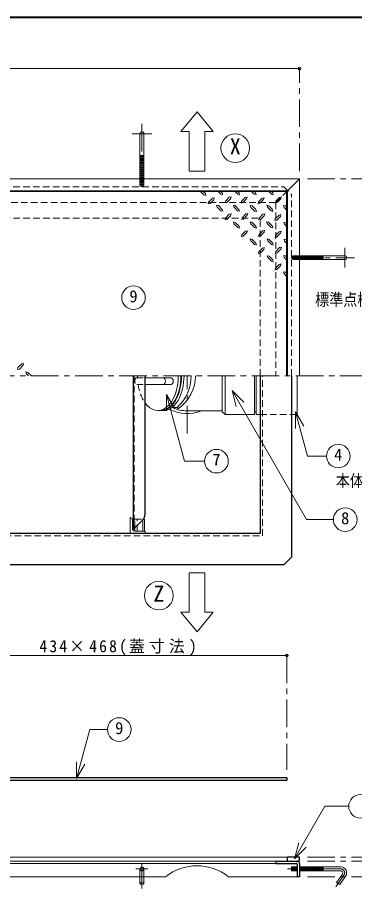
# Model space of a CAD drawing. Units: millimetres at full size, sheet at 1:7; details may follow other scales. Extents: x -1452 to 1383, y -997 to 970.
# Drawn here: x -53 to 375, y -136 to 970 of the extents above; entities that cross this region are included whole.
import ezdxf
from ezdxf.enums import TextEntityAlignment as Align

# ---------------------------------------------------------------- set-up
doc = ezdxf.new("R2010")
doc.units = ezdxf.units.MM
doc.header["$LTSCALE"] = 7
doc.header["$PDMODE"] = 32
doc.header["$PDSIZE"] = 3.5
doc.linetypes.add('CHAIN1', pattern=[8, 5, -1, 1, -1])
doc.linetypes.add('DASHED1', pattern=[1.8, 1.2, -0.6])
doc.layers.add('0-A', color=4, linetype='Continuous', lineweight=9)
doc.styles.add('ＭＳ ゴシック', font='')
doc.styles.get('ＭＳ ゴシック').set_extended_font_data('MS Gothic')

msp = doc.modelspace()

# ---------------------------------------------------------------- linework, layer by layer
at = {"layer": '0-A', "color": 1, "lineweight": 40}
msp.add_line((1382.643, 969.513), (-1452.357, 969.513), dxfattribs=at)
at = {"layer": '0-A'}
for p, q in [((-594.857, 904.513), (305.143, 904.513)), ((175.143, 849.513), (154.643, 824.513)), ((175.143, 849.513), (195.643, 824.513)), ((165.143, 824.513), (154.643, 824.513)), ((165.143, 774.513), (165.143, 824.513)), ((185.143, 824.513), (195.643, 824.513)), ((185.143, 824.513), (185.143, 774.513)), ((107.643, 794.412), (102.643, 794.412)), ((102.643, 793.542), (107.643, 793.95)), ((102.643, 792.538), (107.643, 792.947)), ((102.643, 791.535), (107.643, 791.943)), ((102.643, 790.532), (107.643, 790.94)), ((102.643, 789.528), (107.643, 789.937)), ((102.643, 788.525), (107.643, 788.933)), ((102.643, 787.522), (107.643, 787.93)), ((102.643, 786.518), (107.643, 786.927)), ((102.643, 785.515), (107.643, 785.923)), ((102.643, 784.512), (107.643, 784.92)), ((102.643, 783.508), (107.643, 783.917)), ((102.643, 782.505), (107.643, 782.913)), ((102.643, 781.502), (107.643, 781.91)), ((102.643, 780.498), (107.643, 780.907)), ((102.643, 779.495), (107.643, 779.903)), ((102.643, 778.492), (107.643, 778.9)), ((102.643, 777.488), (107.643, 777.897)), ((102.643, 776.485), (107.643, 776.893)), ((102.643, 775.482), (107.643, 775.89)), ((102.643, 774.478), (107.643, 774.887)), ((165.143, 774.513), (185.143, 774.513)), ((102.643, 773.475), (107.643, 773.883)), ((102.643, 772.472), (107.643, 772.88)), ((102.643, 771.468), (107.643, 771.877)), ((102.643, 770.465), (107.643, 770.873)), ((102.643, 769.462), (107.643, 769.87)), ((102.643, 768.458), (107.643, 768.867)), ((102.643, 767.455), (107.643, 767.863)), ((102.643, 766.452), (107.643, 766.86)), ((102.643, 765.448), (107.643, 765.857)), ((103.476, 764.513), (107.643, 764.853)), ((179.422, 748.513), (183.955, 744.088)), ((182.98, 748.513), (185.68, 745.813)), ((201.955, 748.513), (205.33, 745.138)), ((223.33, 748.513), (226.705, 745.138)), ((229.105, 744.463), (226.705, 745.138)), ((226.855, 748.513), (228.505, 746.863)), ((228.505, 746.863), (229.105, 744.463)), ((244.457, 748.513), (247.63, 745.213)), ((250.03, 744.613), (247.63, 745.213)), ((247.855, 748.513), (249.43, 746.938)), ((249.43, 746.938), (250.03, 744.613)), ((266.155, 748.513), (269.53, 745.138)), ((271.93, 744.463), (269.53, 745.138)), ((269.605, 748.513), (271.255, 746.863)), ((271.255, 746.863), (271.93, 744.463)), ((274.93, 736.213), (279.655, 741.013)), ((279.655, 741.013), (282.055, 741.613)), ((282.055, 741.613), (281.38, 739.213)), ((290.143, 749.513), (289.143, 748.513)), ((189.88, 735.088), (189.28, 732.763)), ((191.68, 733.363), (189.28, 732.763)), ((189.88, 735.088), (194.68, 739.888)), ((191.68, 733.363), (196.405, 738.088)), ((194.68, 739.888), (197.005, 740.488)), ((197.005, 740.488), (196.405, 738.088)), ((202.33, 730.588), (200.005, 731.188)), ((200.605, 728.788), (200.005, 731.188)), ((202.33, 730.588), (207.055, 725.788)), ((211.33, 736.363), (210.73, 734.038)), ((213.13, 734.638), (210.73, 734.038)), ((213.13, 734.638), (217.78, 739.363)), ((221.83, 728.863), (221.23, 731.263)), ((223.555, 730.588), (221.23, 731.263)), ((223.555, 730.588), (228.355, 725.863)), ((231.655, 736.138), (230.98, 733.813)), ((233.38, 734.413), (230.98, 733.813)), ((231.655, 736.138), (236.38, 740.938)), ((233.38, 734.413), (238.105, 739.138)), ((245.155, 730.213), (242.755, 730.813)), ((243.43, 728.413), (242.755, 730.813)), ((245.155, 730.213), (249.88, 725.488)), ((253.105, 735.238), (252.505, 732.913)), ((254.905, 733.513), (252.505, 732.913)), ((253.105, 735.238), (257.905, 740.038)), ((254.905, 733.513), (259.63, 738.238)), ((257.905, 740.038), (260.23, 740.638)), ((260.23, 740.638), (259.63, 738.238)), ((264.355, 728.563), (263.68, 730.963)), ((266.08, 730.288), (263.68, 730.963)), ((266.08, 730.288), (270.805, 725.563)), ((274.93, 736.213), (274.255, 733.888)), ((276.655, 734.488), (274.255, 733.888)), ((276.655, 734.488), (281.38, 739.213)), ((287.23, 730.213), (284.83, 730.813)), ((285.505, 728.413), (284.83, 730.813)), ((287.23, 730.213), (289.143, 728.027)), ((200.605, 728.788), (205.33, 724.063)), ((211.33, 714.763), (216.055, 719.563)), ((216.055, 719.563), (218.38, 720.163)), ((218.38, 720.163), (217.78, 717.763)), ((221.83, 728.863), (226.555, 724.138)), ((228.955, 723.538), (226.555, 724.138)), ((228.355, 725.863), (228.955, 723.538)), ((232.48, 715.288), (237.205, 720.013)), ((237.205, 720.013), (239.53, 720.688)), ((239.53, 720.688), (238.93, 718.288)), ((243.43, 728.413), (248.08, 723.763)), ((250.48, 723.088), (248.08, 723.763)), ((249.88, 725.488), (250.48, 723.088)), ((254.08, 714.763), (258.805, 719.563)), ((258.805, 719.563), (261.205, 720.163)), ((261.205, 720.163), (260.53, 717.763)), ((264.355, 728.563), (269.08, 723.838)), ((271.48, 723.238), (269.08, 723.838)), ((270.805, 725.563), (271.48, 723.238)), ((285.505, 728.413), (289.143, 724.776)), ((211.33, 714.763), (210.655, 712.438)), ((213.055, 713.038), (210.655, 712.438)), ((213.055, 713.038), (217.78, 717.763)), ((223.705, 709.138), (221.38, 709.813)), ((221.98, 707.413), (221.38, 709.813)), ((223.705, 709.138), (228.505, 704.413)), ((232.48, 715.288), (231.805, 712.888)), ((234.205, 713.563), (231.805, 712.888)), ((234.205, 713.563), (238.93, 718.288)), ((245.005, 709.213), (242.605, 709.888)), ((243.28, 707.488), (242.605, 709.888)), ((245.005, 709.213), (249.73, 704.488)), ((254.08, 714.763), (253.48, 712.438)), ((255.88, 713.038), (253.48, 712.438)), ((255.88, 713.038), (260.53, 717.763)), ((265.78, 709.513), (263.455, 710.188)), ((264.055, 707.788), (263.455, 710.188)), ((265.78, 709.513), (270.58, 704.788)), ((274.48, 713.938), (273.805, 711.538)), ((276.205, 712.213), (273.805, 711.538)), ((274.48, 713.938), (279.205, 718.663)), ((276.205, 712.213), (280.93, 716.938)), ((287.68, 708.763), (285.28, 709.363)), ((285.955, 706.963), (285.28, 709.363)), ((287.68, 708.763), (289.143, 707.301)), ((221.98, 707.413), (226.705, 702.688)), ((229.105, 702.088), (226.705, 702.688)), ((228.505, 704.413), (229.105, 702.088)), ((243.28, 707.488), (248.005, 702.763)), ((250.405, 702.088), (248.005, 702.763)), ((249.73, 704.488), (250.405, 702.088)), ((253.78, 693.988), (258.505, 698.713)), ((255.505, 692.263), (260.23, 696.988)), ((264.055, 707.788), (268.78, 703.063)), ((271.18, 702.388), (268.78, 703.063)), ((270.58, 704.788), (271.18, 702.388)), ((274.78, 692.638), (279.505, 697.438)), ((279.505, 697.438), (281.905, 698.038)), ((281.905, 698.038), (281.23, 695.638)), ((285.955, 706.963), (289.143, 703.776)), ((232.03, 693.388), (231.355, 690.988)), ((233.755, 691.663), (231.355, 690.988)), ((233.755, 691.663), (238.48, 696.388)), ((243.43, 686.038), (242.755, 688.438)), ((245.155, 687.763), (242.755, 688.438)), ((243.43, 686.038), (248.08, 681.313)), ((245.155, 687.763), (249.88, 683.038)), ((253.78, 693.988), (253.105, 691.588)), ((255.505, 692.263), (253.105, 691.588)), ((266.53, 687.688), (264.205, 688.288)), ((264.805, 685.888), (264.205, 688.288)), ((264.805, 685.888), (269.53, 681.163)), ((266.53, 687.688), (271.33, 682.888)), ((274.78, 692.638), (274.18, 690.313)), ((276.58, 690.913), (274.18, 690.313)), ((276.58, 690.913), (281.23, 695.638)), ((286.18, 685.663), (285.58, 688.063)), ((287.98, 687.463), (285.58, 688.063)), ((287.98, 687.463), (289.143, 686.301)), ((250.48, 680.638), (248.08, 681.313)), ((249.88, 683.038), (250.48, 680.638)), ((253.405, 672.013), (258.13, 676.738)), ((255.13, 670.288), (259.855, 675.013)), ((271.93, 680.563), (269.53, 681.163)), ((271.33, 682.888), (271.93, 680.563)), ((275.23, 672.463), (279.955, 677.263)), ((277.03, 670.738), (281.68, 675.463)), ((279.955, 677.263), (282.355, 677.863)), ((282.355, 677.863), (281.68, 675.463)), ((286.18, 685.663), (289.143, 682.701)), ((253.405, 672.013), (252.73, 669.613)), ((255.13, 670.288), (252.73, 669.613)), ((266.53, 666.388), (264.13, 666.988)), ((264.805, 664.588), (264.13, 666.988)), ((264.805, 664.588), (269.53, 659.938)), ((266.53, 666.388), (271.255, 661.663)), ((275.23, 672.463), (274.63, 670.138)), ((277.03, 670.738), (274.63, 670.138)), ((285.88, 664.888), (285.205, 667.288)), ((287.605, 666.688), (285.205, 667.288)), ((285.88, 664.888), (289.143, 661.495)), ((287.605, 666.688), (289.143, 665.151)), ((305.143, 662.846), (305.483, 667.013)), ((306.078, 662.013), (306.486, 667.013)), ((307.081, 662.013), (307.49, 667.013)), ((308.085, 662.013), (308.493, 667.013)), ((309.088, 662.013), (309.496, 667.013)), ((310.091, 662.013), (310.5, 667.013)), ((311.095, 662.013), (311.503, 667.013)), ((312.098, 662.013), (312.506, 667.013)), ((313.101, 662.013), (313.51, 667.013)), ((314.105, 662.013), (314.513, 667.013)), ((315.108, 662.013), (315.516, 667.013)), ((316.111, 662.013), (316.52, 667.013)), ((317.115, 662.013), (317.523, 667.013)), ((318.118, 662.013), (318.526, 667.013)), ((319.121, 662.013), (319.53, 667.013)), ((320.125, 662.013), (320.533, 667.013)), ((321.128, 662.013), (321.536, 667.013)), ((322.131, 662.013), (322.54, 667.013)), ((323.135, 662.013), (323.543, 667.013)), ((324.138, 662.013), (324.546, 667.013)), ((325.141, 662.013), (325.55, 667.013)), ((326.145, 662.013), (326.553, 667.013)), ((327.148, 662.013), (327.556, 667.013)), ((328.151, 662.013), (328.56, 667.013)), ((329.155, 662.013), (329.563, 667.013)), ((330.158, 662.013), (330.566, 667.013)), ((331.161, 662.013), (331.57, 667.013)), ((332.165, 662.013), (332.573, 667.013)), ((333.168, 662.013), (333.576, 667.013)), ((334.171, 662.013), (334.58, 667.013)), ((335.041, 667.013), (335.041, 662.013)), ((271.93, 659.263), (269.53, 659.938)), ((271.255, 661.663), (271.93, 659.263)), ((274.78, 651.313), (279.505, 656.038)), ((276.58, 649.588), (281.23, 654.313)), ((279.505, 656.038), (281.905, 656.713)), ((281.905, 656.713), (281.23, 654.313)), ((274.78, 651.313), (274.18, 648.913)), ((276.58, 649.588), (274.18, 648.913)), ((285.505, 644.113), (284.83, 646.513)), ((287.23, 645.913), (284.83, 646.513)), ((285.505, 644.113), (289.143, 640.33)), ((287.23, 645.913), (289.143, 644.001)), ((-52.72, 522.538), (-52.12, 524.938)), ((-50.395, 523.138), (-52.72, 522.538)), ((-47.395, 529.663), (-52.12, 524.938)), ((-45.595, 527.938), (-50.395, 523.138)), ((-47.395, 529.663), (-44.995, 530.263)), ((-45.595, 527.938), (-44.995, 530.263)), ((-38.695, 514.513), (-41.395, 517.213)), ((-35.137, 514.513), (-39.67, 518.938)), ((108.893, 512.013), (142.35, 512.013)), ((108.893, 503.513), (142.35, 503.513)), ((248.143, 469.013), (250.143, 469.013)), ((165.143, 264.513), (185.143, 264.513)), ((165.143, 264.513), (165.143, 214.513)), ((185.143, 214.513), (185.143, 264.513)), ((165.143, 214.513), (154.643, 214.513)), ((175.143, 189.513), (154.643, 214.513)), ((175.143, 189.513), (195.643, 214.513)), ((185.143, 214.513), (195.643, 214.513)), ((-144.857, 159.513), (289.143, 159.513)), ((290.143, -96.487), (-579.857, -96.487)), ((295.041, -108.987), (295.45, -113.987)), ((296.045, -108.987), (296.453, -113.987)), ((297.048, -108.987), (297.456, -113.987)), ((298.051, -108.987), (298.46, -113.987)), ((299.055, -108.987), (299.463, -113.987)), ((300.058, -108.987), (300.466, -113.987)), ((301.061, -108.987), (301.47, -113.987)), ((302.065, -108.987), (302.143, -109.942)), ((305.143, -109.82), (305.483, -113.987)), ((306.078, -108.987), (306.486, -113.987)), ((307.081, -108.987), (307.49, -113.987)), ((308.085, -108.987), (308.493, -113.987)), ((309.088, -108.987), (309.496, -113.987)), ((310.091, -108.987), (310.5, -113.987)), ((311.095, -108.987), (311.503, -113.987)), ((312.098, -108.987), (312.506, -113.987)), ((313.101, -108.987), (313.51, -113.987)), ((314.105, -108.987), (314.513, -113.987)), ((315.108, -108.987), (315.516, -113.987)), ((316.111, -108.987), (316.52, -113.987)), ((317.115, -108.987), (317.523, -113.987)), ((318.118, -108.987), (318.526, -113.987)), ((319.121, -108.987), (319.53, -113.987)), ((320.125, -108.987), (320.533, -113.987)), ((321.128, -108.987), (321.536, -113.987)), ((322.131, -108.987), (322.54, -113.987)), ((323.135, -108.987), (323.543, -113.987)), ((324.138, -108.987), (324.546, -113.987)), ((325.141, -108.987), (325.55, -113.987)), ((326.145, -108.987), (326.553, -113.987)), ((327.148, -108.987), (327.556, -113.987)), ((328.151, -108.987), (328.56, -113.987)), ((329.155, -108.987), (329.563, -113.987)), ((330.158, -108.987), (330.566, -113.987)), ((331.161, -108.987), (331.57, -113.987)), ((332.165, -108.987), (332.573, -113.987)), ((333.168, -108.987), (333.576, -113.987)), ((334.171, -108.987), (334.58, -113.987)), ((335.041, -113.987), (335.041, -108.987)), ((135.143, -121.487), (-591.857, -121.487)), ((102.643, -121.487), (102.643, -129.985)), ((107.643, -121.487), (107.643, -129.985)), ((302.143, -121.487), (215.143, -121.487))]:
    msp.add_line(p, q, dxfattribs=at)
at = {"layer": '0-A', "linetype": 'CHAIN1'}
for p, q in [((305.143, 774.513), (305.143, 904.513)), ((105.143, 834.412), (105.143, 754.513)), ((117.643, 821.912), (92.643, 821.912)), ((315.143, 764.513), (550.143, 764.513)), ((362.541, 677.013), (362.541, 652.013)), ((295.143, 664.513), (375.041, 664.513)), ((-651.524, 514.513), (550.143, 514.513)), ((162.643, 441.513), (162.643, 514.513)), ((289.143, 159.513), (289.143, 14.513)), ((315.143, -96.487), (460.143, -96.487)), ((105.143, -103.987), (105.143, -136.418)), ((315.143, -101.487), (460.143, -101.487)), ((112.643, -111.487), (97.643, -111.487)), ((357.538, -111.487), (290.041, -111.487)), ((315.143, -121.487), (460.143, -121.487)), ((361.633, -119.355), (351.323, -134.08))]:
    msp.add_line(p, q, dxfattribs=at)
at = {"layer": '0-A', "color": 7, "lineweight": 18}
for p, q in [((102.643, 821.912), (102.643, 764.513)), ((107.643, 821.912), (107.643, 764.513)), ((305.143, 764.513), (-594.857, 764.513)), ((290.143, 749.513), (305.143, 764.513)), ((305.143, 764.513), (305.143, 514.513)), ((290.143, 749.513), (-579.857, 749.513)), ((290.143, 749.513), (290.143, 514.513)), ((362.541, 667.013), (305.143, 667.013)), ((362.541, 662.013), (305.143, 662.013)), ((207.143, 514.513), (207.143, 469.013)), ((210.643, 514.513), (210.643, 465.513)), ((248.143, 514.513), (248.143, 465.513)), ((250.143, 514.513), (250.143, 465.513)), ((302.143, 465.513), (302.143, 514.513)), ((136.373, 490.989), (146.873, 472.802)), ((136.373, 490.989), (136.373, 469.989)), ((136.373, 490.989), (159.102, 406.164)), ((219.52, 496.013), (234.37, 481.164)), ((219.52, 496.013), (224.956, 475.729)), ((219.52, 496.013), (314.239, 331.955)), ((128.8, 470.485), (125.44, 470.485)), ((132.689, 470.485), (129.507, 470.485)), ((143.512, 474.513), (149.805, 474.513)), ((162.643, 470.013), (207.143, 470.013)), ((207.143, 469.013), (210.643, 465.513)), ((210.643, 465.513), (248.143, 465.513)), ((250.143, 465.513), (255.143, 465.513)), ((295.143, 465.513), (302.143, 465.513)), ((300.101, 468.859), (310.601, 450.673)), ((300.101, 468.859), (300.101, 447.859)), ((300.101, 468.859), (315.156, 412.674)), ((339.395, 412.674), (315.156, 412.674)), ((184.764, 406.164), (159.102, 406.164)), ((90.143, 314.513), (90.143, 334.513)), ((108.293, 332.513), (107.101, 332.513)), ((108.293, 317.513), (108.293, 332.513)), ((348.181, 331.955), (314.239, 331.955)), ((93.143, 320.513), (93.143, 331.513)), ((96.143, 317.513), (96.143, 321.268)), ((106.136, 317.513), (106.136, 331.33)), ((96.143, 317.513), (108.293, 317.513)), ((22.301, 3.437), (22.301, 24.437)), ((22.301, 3.437), (32.801, 21.623)), ((298.725, -98.815), (304.16, -78.531)), ((298.725, -98.815), (313.574, -83.966)), ((-564.857, -101.487), (275.143, -101.487)), ((-564.857, -104.487), (275.143, -104.487)), ((295.041, -113.987), (295.041, -108.987)), ((302.143, -108.987), (295.041, -108.987)), ((357.538, -108.987), (305.143, -108.987)), ((302.143, -113.987), (295.041, -113.987)), ((357.538, -113.987), (305.143, -113.987)), ((363.681, -120.789), (356.238, -131.418))]:
    msp.add_line(p, q, dxfattribs=at)
at = {"layer": '0-A', "linetype": 'DASHED1'}
for p, q in [((102.643, 764.445), (103.476, 764.513)), ((102.643, 764.513), (102.643, 754.513)), ((102.643, 763.442), (107.643, 763.85)), ((107.643, 764.513), (107.643, 754.513)), ((102.643, 762.438), (107.643, 762.847)), ((102.643, 761.435), (107.643, 761.843)), ((102.643, 760.432), (107.643, 760.84)), ((102.643, 759.428), (107.643, 759.837)), ((102.643, 758.425), (107.643, 758.833)), ((102.643, 757.422), (107.643, 757.83)), ((102.643, 756.418), (107.643, 756.827)), ((102.643, 755.415), (107.643, 755.823)), ((103.883, 754.513), (107.643, 754.82)), ((285.143, 754.513), (295.143, 744.513)), ((275.143, 734.513), (289.143, 748.513)), ((295.143, 514.513), (295.143, 744.513)), ((275.143, 734.513), (-361.919, 734.513)), ((275.143, 734.513), (275.143, 514.513)), ((-360.409, 714.513), (255.143, 714.513)), ((255.143, 514.513), (255.143, 714.513)), ((305.143, 667.013), (295.143, 667.013)), ((295.143, 663.254), (295.45, 667.013)), ((296.045, 662.013), (296.453, 667.013)), ((297.048, 662.013), (297.456, 667.013)), ((298.051, 662.013), (298.46, 667.013)), ((299.055, 662.013), (299.463, 667.013)), ((300.058, 662.013), (300.466, 667.013)), ((301.061, 662.013), (301.47, 667.013)), ((302.065, 662.013), (302.473, 667.013)), ((303.068, 662.013), (303.476, 667.013)), ((304.071, 662.013), (304.48, 667.013)), ((305.143, 662.013), (295.143, 662.013)), ((305.075, 662.013), (305.143, 662.846)), ((98.554, 512.013), (108.893, 512.013)), ((98.554, 503.513), (108.893, 503.513)), ((255.143, 465.513), (295.143, 465.513)), ((96.143, 332.513), (107.101, 332.513)), ((96.143, 321.268), (96.143, 332.513)), ((99.143, 317.513), (99.143, 332.513)), ((106.136, 331.33), (106.136, 332.51)), ((102.643, -121.487), (102.643, -111.487)), ((107.643, -121.487), (107.643, -111.487))]:
    msp.add_line(p, q, dxfattribs=at)
at = {"layer": '0-A', "color": 5, "lineweight": 25}
for p, q in [((289.143, 748.513), (-363.315, 748.513)), ((289.143, 514.513), (289.143, 748.513)), ((93.893, 514.513), (93.893, 320.513)), ((108.893, 514.513), (108.893, 338.225)), ((255.143, 514.513), (255.143, 314.513)), ((295.143, 514.513), (295.143, 284.513)), ((105.987, 331.177), (95.393, 320.513)), ((255.143, 314.513), (-544.857, 314.513)), ((93.893, 320.513), (95.388, 320.513)), ((295.143, 284.513), (285.143, 274.513)), ((285.143, 274.513), (-574.857, 274.513)), ((-157.357, 1.313), (289.143, 1.313)), ((-144.857, 4.513), (289.143, 4.513)), ((289.143, 4.513), (289.143, 1.313)), ((305.143, -96.487), (290.143, -96.487)), ((290.143, -101.487), (290.143, -96.487)), ((305.143, -101.487), (305.143, -96.487)), ((275.143, -101.487), (305.143, -101.487)), ((275.143, -101.487), (275.143, -104.487)), ((275.143, -104.487), (301.143, -104.487)), ((302.143, -105.487), (302.143, -121.487)), ((305.143, -104.487), (305.143, -121.487)), ((305.143, -121.487), (302.143, -121.487))]:
    msp.add_line(p, q, dxfattribs=at)
at = {"layer": '0-A', "color": 7, "linetype": 'DASHED1', "lineweight": 18}
for p, q in [((95.393, 514.513), (95.393, 320.513)), ((258.143, 311.513), (258.143, 514.513)), ((-547.857, 311.513), (258.143, 311.513))]:
    msp.add_line(p, q, dxfattribs=at)
at = {"layer": '0-A', "linetype": 'DASHED1'}
msp.add_lwpolyline([(-584.857, 514.513), (-584.857, 744.513), (-574.857, 754.513), (285.143, 754.513)], dxfattribs=at)
at = {"layer": '0-A'}
for points in [[(185.68, 745.813), (186.355, 743.413), (183.955, 744.088)], [(205.405, 748.513), (207.055, 746.863), (207.73, 744.538), (205.33, 745.138)], [(211.33, 736.363), (216.055, 741.163), (218.455, 741.763), (217.78, 739.363)], [(236.38, 740.938), (238.705, 741.538), (238.105, 739.138)], [(207.055, 725.788), (207.73, 723.463), (205.33, 724.063)], [(279.205, 718.663), (281.53, 719.338), (280.93, 716.938)], [(232.03, 693.388), (236.755, 698.113), (239.08, 698.788), (238.48, 696.388)], [(258.505, 698.713), (260.905, 699.313), (260.23, 696.988)], [(258.13, 676.738), (260.53, 677.338), (259.855, 675.013)], [(-41.395, 517.213), (-42.07, 519.613), (-39.67, 518.938)]]:
    msp.add_lwpolyline(points, dxfattribs=at)
at = {"layer": '0-A', "color": 7, "lineweight": 18}
for points in [[(22.301, 3.437), (38.923, 65.47), (61.43, 65.47)], [(298.725, -98.815), (337.329, -31.95), (367.69, -31.95)], [(359.586, -117.921), (352.143, -128.551), (356.238, -131.418)]]:
    msp.add_lwpolyline(points, dxfattribs=at)
for centre, radius in [((223.643, 803.513), 18.2), ((94.492, 613.697), 15), ((199.764, 406.164), 15), ((354.395, 412.674), 15), ((363.181, 331.955), 15), ((126.643, 235.513), 18.2), ((76.43, 65.47), 15), ((382.69, -31.95), 15)]:
    msp.add_circle(centre, radius, dxfattribs=at)
at = {"layer": '0-A'}
msp.add_circle((105.143, -111.487), 2.5, dxfattribs=at)
at = {"layer": '0-A', "color": 7, "lineweight": 18}
for centre, radius, start, end in [((105.143, 821.912), 2.5, 0, 180), ((362.541, 664.513), 2.5, 270, 90), ((113.721, 514.513), 53.87, 312.05333, 0), ((122.225, 514.858), 51.022, 305.27323, 359.61233), ((162.643, 514.513), 48, 241.74128, 292.01537), ((162.643, 514.513), 44.5, 244.33612, 270), ((151.247, 474.578), 1.444, 182.57363, 287.82933), ((90.143, 331.513), 3, 0, 90), ((96.143, 320.513), 3, 180, 270), ((107.143, 314.513), 3, 0, 90), ((357.538, -116.487), 7.5, 325, 90), ((357.538, -116.487), 2.5, 325, 90)]:
    msp.add_arc(centre, radius, start, end, dxfattribs=at)
at = {"layer": '0-A', "color": 5, "lineweight": 25}
for centre, radius, start, end in [((98.893, 338.225), 10, 315.18818, 0), ((301.143, -105.487), 1, 0, 90), ((302.143, -104.487), 3, 0, 90)]:
    msp.add_arc(centre, radius, start, end, dxfattribs=at)
at = {"layer": '0-A'}
msp.add_arc((175.143, -171.63), 64.143, 51.41991, 128.58009, dxfattribs=at)
at = {"layer": '0-A', "linetype": 'CHAIN1'}
msp.add_arc((357.538, -116.487), 5, 325, 90, dxfattribs=at)
at = {"layer": '0-A', "linetype": 'DASHED1'}
for centre, major_axis, start_param, end_param in [((98.554, 507.763), (0, 4.25), 6.28318531, 9.42477796), ((125.44, 514.513), (0, 44.028), 1.57079633, 1.6276084), ((125.44, 514.513), (0, 44.028), 1.82330997, 2.44848561)]:
    msp.add_ellipse(centre, major_axis=major_axis, ratio=0.588235, start_param=start_param, end_param=end_param, dxfattribs=at)
at = {"layer": '0-A', "color": 7, "lineweight": 18}
for centre, start_param in [((125.44, 514.513), 2.44848561), ((128.8, 514.513), 3.14159265), ((129.507, 514.513), 3.14159265), ((132.689, 514.513), 3.14159265)]:
    msp.add_ellipse(centre, major_axis=(0, 44.028), ratio=0.588235, start_param=start_param, end_param=4.71238898, dxfattribs=at)
at = {"layer": '0-A'}
for centre in [(132.445, 507.763), (142.35, 507.763)]:
    msp.add_ellipse(centre, major_axis=(0, -4.25), ratio=0.588235, start_param=6.28318531, end_param=9.42477796, dxfattribs=at)
msp.add_ellipse((105.143, -129.974), major_axis=(2.5, 0), ratio=0.57, dxfattribs=at)
for p in [(305.143, 904.513), (289.143, 159.513)]:
    msp.add_point(p, dxfattribs=at)

# ---------------------------------------------------------------- texts
at = {"layer": '0-A', "color": 7, "style": 'ＭＳ ゴシック'}
for s, height, p in [('X', 20.53, (216.643, 789.513)), ('9', 15.4, (89.242, 603.197)), ('4', 15.4, (349.145, 402.174)), ('7', 15.4, (194.514, 395.664)), ('8', 15.4, (357.931, 321.455)), ('Z', 20.53, (119.643, 221.513)), ('9', 15.4, (71.18, 54.97))]:
    msp.add_text(s, height=height, dxfattribs=at).set_placement(p, align=Align.BOTTOM_LEFT)
at = {"layer": '0-A', "color": 7, "style": 'ＭＳ ゴシック', "width": 0.85}
for s, p in [('標準点検蓋伏せ図', (325.009, 599.013)), ('本体平面図', (351.259, 369.013))]:
    msp.add_text(s, height=15.4, dxfattribs=at).set_placement(p, align=Align.BOTTOM_LEFT)
at = {"layer": '0-A', "color": 7, "insert": (-24.982, 159.513), "char_height": 15.4, "attachment_point": 7, "style": 'ＭＳ ゴシック'}
msp.add_mtext('\\T1.27;\\W0.95;434×468(蓋寸法)', dxfattribs=at)

doc.saveas('drawing.dxf')
